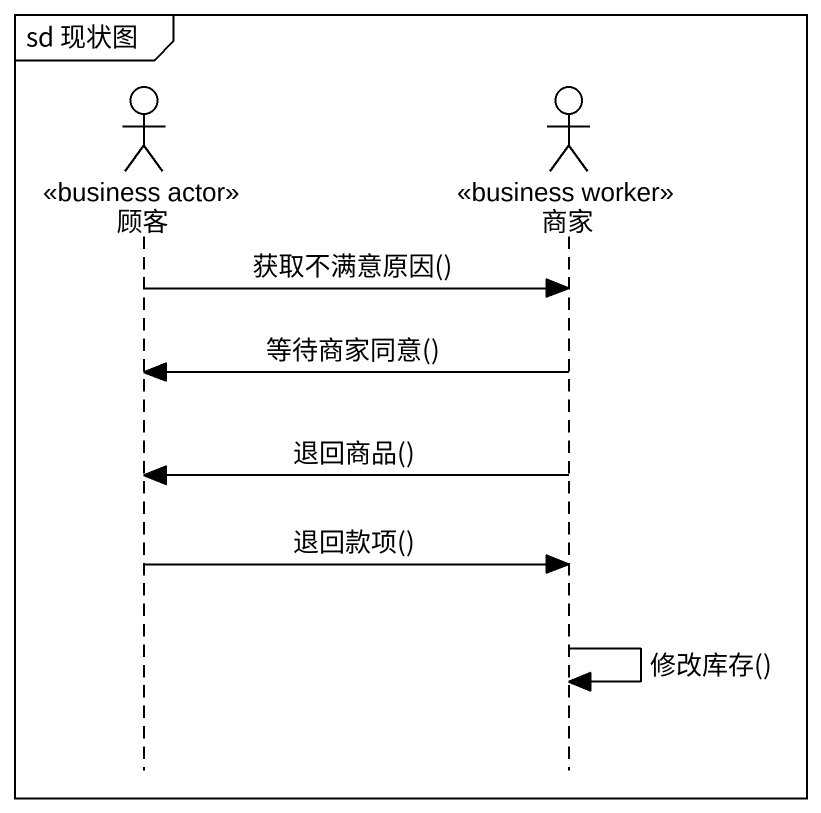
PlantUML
@startuml
mainframe sd 现状图
hide footbox
actor 顾客 <<business actor>>
actor 商家 <<business worker>>

顾客 -> 商家 : 获取不满意原因()
商家 -> 顾客 : 等待商家同意()
商家 -> 顾客 : 退回商品()
顾客 -> 商家 : 退回款项()
商家 -> 商家 : 修改库存()
@enduml
